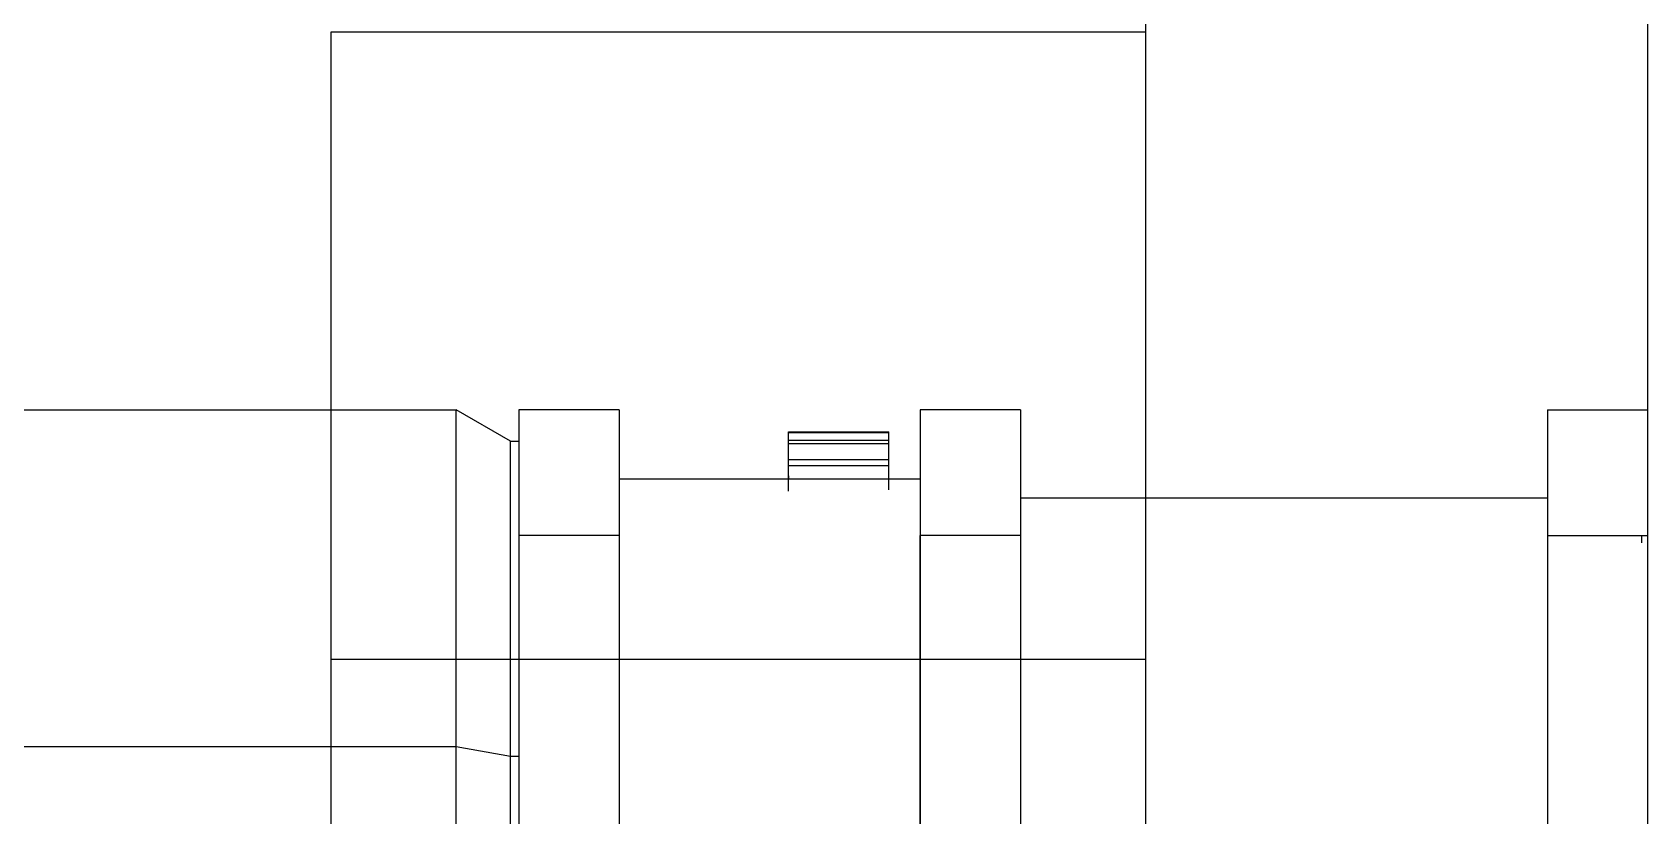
# Model space of a CAD drawing. Extents: x -38 to 38, y -21 to 21.
# Drawn here: x 12.62 to 25.5, y 2.77 to 9.01 of the extents above; entities that cross this region are included whole.
import ezdxf

# ---------------------------------------------------------------- set-up
doc = ezdxf.new("R2010")
doc.units = 0
doc.header["$MEASUREMENT"] = 0
doc.layers.get('0').update_dxf_attribs({"true_color": 0xffffff})

# ---------------------------------------------------------------- blocks, each defined once
blk = doc.blocks.new('SHAPE2DVIEW001')
at = {"color": 0}
for p, q in [((21.5, -16), (21.5, 16)), ((25.5, -16), (25.5, 16)), ((21.5, 9.01), (15, 9.01)), ((15, 4.01), (15, -4.01)), ((21.5, 4.01), (15, 4.01))]:
    blk.add_line(p, q, dxfattribs=at)
for points in [[(15, 9.01), (15, 7.546), (15, 4.01)], [(25.5, 5), (25.5, 6)]]:
    blk.add_lwpolyline(points, dxfattribs=at)
blk = doc.blocks.new('SHAPE2DVIEW002')
at = {"color": 0}
for p, q in [((4, 6), (16, 6)), ((17.3, 6), (16.5, 6)), ((17.3, 6), (16.5, 6)), ((17.3, 6), (16.5, 6)), ((20.5, 6), (19.7, 6)), ((20.5, 6), (19.7, 6)), ((20.5, 6), (19.7, 6)), ((24.7, 6), (25.5, 6)), ((24.7, 6), (25.5, 6)), ((24.7, 6), (25.5, 6)), ((16.433, 5.75), (16.5, 5.75)), ((16.5, 5), (16.5, 0.5)), ((17.3, 5), (16.5, 5)), ((17.3, 5), (17.3, 0.5)), ((19.7, 5), (19.7, -5)), ((20.5, 5), (19.7, 5)), ((20.5, 5), (20.5, -5)), ((24.7, 5), (24.7, -5)), ((24.7, 5), (25.5, 5)), ((25.5, -5), (25.5, 5)), ((2.5, 3.317), (16, 3.317)), ((16, -3.317), (16, 3.317)), ((16.433, -3.24), (16.433, 3.24)), ((16.433, 3.24), (16.5, 3.24))]:
    blk.add_line(p, q, dxfattribs=at)
for points in [[(16, 3.317), (16, 6)], [(16.433, 5.75), (16, 6)], [(16.5, 6), (16.5, 5)], [(17.3, 6), (17.3, 5)], [(19.7, 6), (19.7, 5)], [(20.5, 6), (20.5, 5)], [(24.7, 6), (24.7, 5)], [(25.5, 5), (25.5, 6)], [(18.65, 5.819), (18.65, 5.826)], [(18.65, 5.826), (19.45, 5.826)], [(18.65, 5.76), (18.65, 5.819)], [(18.65, 5.819), (19.45, 5.819)], [(18.65, 5.634), (18.65, 5.814)], [(19.45, 5.819), (19.45, 5.826)], [(19.45, 5.76), (19.45, 5.819)], [(19.45, 5.76), (19.45, 5.814)], [(16.433, 3.24), (16.433, 5.75)], [(18.65, 5.732), (18.65, 5.76)], [(18.65, 5.76), (19.45, 5.76)], [(18.65, 5.604), (18.65, 5.732)], [(18.65, 5.624), (18.65, 5.732)], [(18.65, 5.732), (19.45, 5.732)], [(18.65, 5.585), (18.65, 5.718)], [(19.45, 5.732), (19.45, 5.76)], [(19.45, 5.634), (19.45, 5.732)], [(19.45, 5.624), (19.45, 5.732)], [(19.45, 5.604), (19.45, 5.732)], [(18.65, 5.557), (18.65, 5.604)], [(18.65, 5.604), (19.45, 5.604)], [(18.65, 5.352), (18.65, 5.557)], [(18.65, 5.557), (19.45, 5.557)], [(19.45, 5.604), (19.45, 5.634)], [(19.45, 5.604), (19.45, 5.624)], [(19.45, 5.557), (19.45, 5.604)], [(19.45, 5.475), (19.45, 5.557)], [(19.45, 5.508), (19.45, 5.557)], [(19.45, 5.49), (19.45, 5.557)], [(19.45, 5.529), (19.45, 5.557)], [(19.45, 5.363), (19.45, 5.557)], [(17.3, 5.45), (19.7, 5.45)], [(18.65, 5.475), (18.65, 5.533)], [(18.65, 5.475), (18.65, 5.508)], [(18.65, 5.475), (18.65, 5.448)], [(18.65, 5.445), (18.65, 5.448)], [(18.65, 5.4), (18.65, 5.421)], [(19.45, 5.391), (19.45, 5.529)], [(19.45, 5.445), (19.45, 5.448)], [(20.5, 5.3), (24.7, 5.3)], [(25.5, 5), (25.5, 5.05)], [(19.7, 2.15), (19.7, 5)], [(25.45, 5), (25.45, 4.941)], [(16, 3.317), (16.433, 3.24)]]:
    blk.add_lwpolyline(points, dxfattribs=at)

msp = doc.modelspace()

# ---------------------------------------------------------------- block references
at = {"color": 0}
for name in ['SHAPE2DVIEW001', 'SHAPE2DVIEW002']:
    msp.add_blockref(name, (0, 0), dxfattribs=at)

doc.saveas('drawing.dxf')
